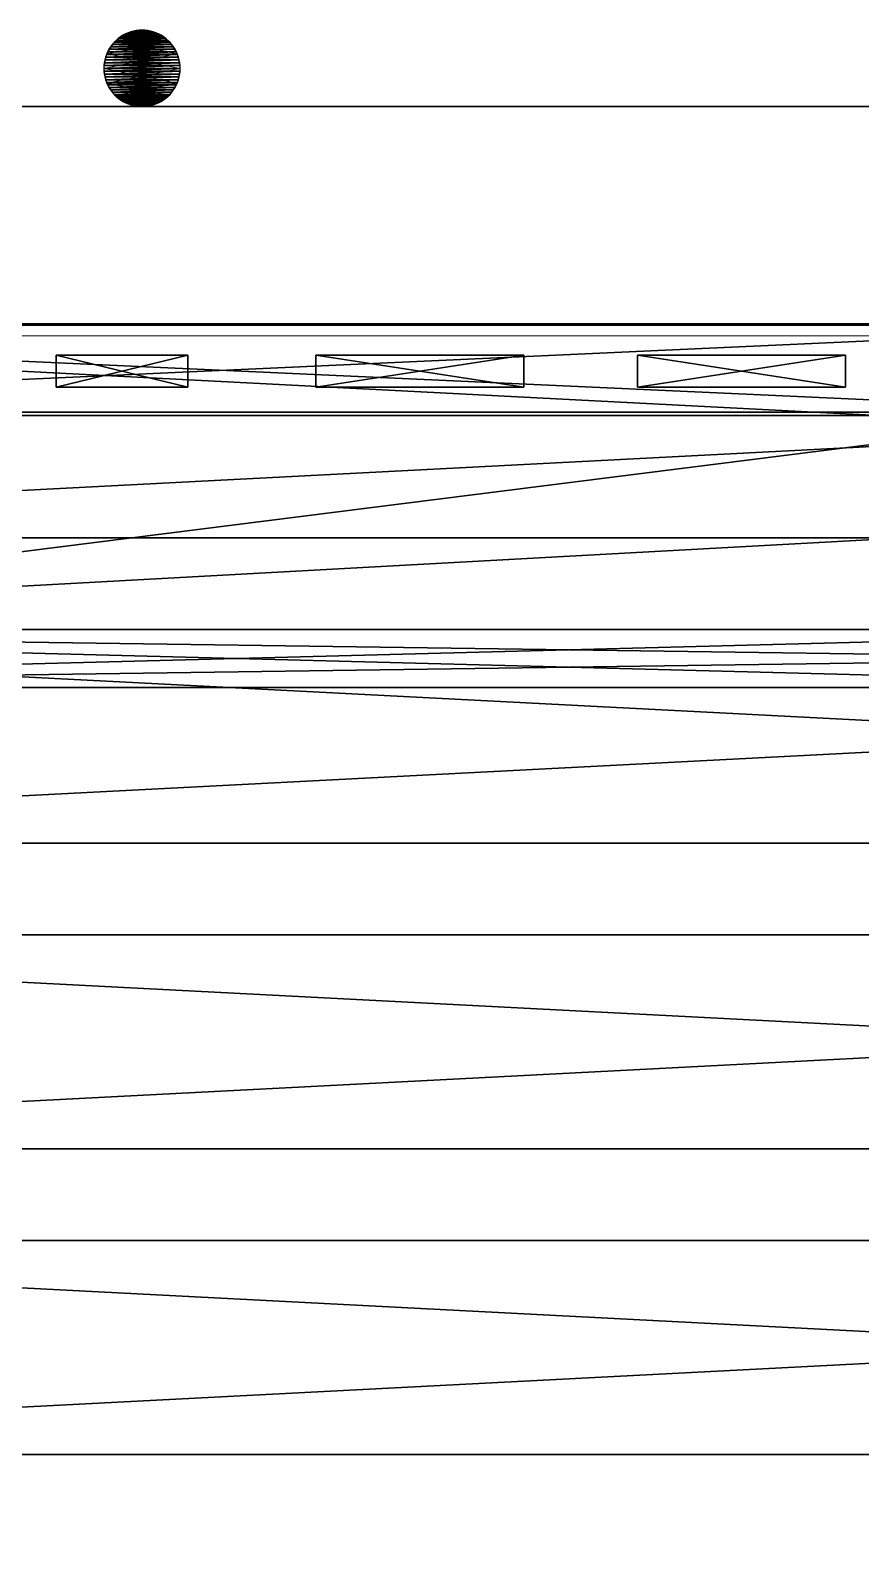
# Model space of a CAD drawing. Header units: centimetres. Extents: x 402 to 3875, y 442 to 2267.
# Drawn here: x 1397 to 1451.3, y 1979.8 to 2078.7 of the extents above; entities that cross this region are included whole.
import ezdxf

# ---------------------------------------------------------------- set-up
doc = ezdxf.new("R2010")
doc.units = ezdxf.units.CM
doc.layers.get('0').update_dxf_attribs({"true_color": 0xff5454})
for name, color, linetype in [('Columns of the Existing Mesh Walls', 250, 'Continuous'), ('Floor Area (Red Dust)', 250, 'Continuous'), ('Ground Wooden Structure Systems', 250, 'Continuous'), ('Plan', 250, 'Continuous'), ('Roof Systems', 250, 'Continuous'), ('Sliding Frames (window like)', 250, 'Continuous')]:
    doc.layers.add(name, color=color, linetype=linetype)
doc.layers.get('0').off()

# ---------------------------------------------------------------- blocks, each defined once
blk = doc.blocks.new('Component_1')
for p, q in [((0, -12), (0, 258.82)), ((0, -12, 2.7), (0, 258.82, 2.7)), ((14, 258.82), (14, -12)), ((14, 258.82, 2.7), (14, -12, 2.7))]:
    blk.add_line(p, q)
mesh = blk.add_polyface()
corners = [(14, 258.82), (0, -12), (0, 258.82), (14, -12)]
mesh.append_faces([[corners[k] for k in face] for face in [(0, 1, 2), (1, 0, 3)]], dxfattribs={"vtx0": -1})
mesh = blk.add_polyface()
corners = [(0, 258.82, 2.7), (0, -12), (0, -12, 2.7), (0, 258.82)]
mesh.append_faces([[corners[k] for k in face] for face in [(0, 1, 2), (1, 0, 3)]], dxfattribs={"vtx0": -1})
at = {"color": 250, "true_color": 0x3a3a3a}
mesh = blk.add_polyface(dxfattribs=at)
corners = [(14, -12, 2.7), (0, 258.82, 2.7), (0, -12, 2.7), (14, 258.82, 2.7)]
mesh.append_faces([[corners[k] for k in face] for face in [(0, 1, 2), (1, 0, 3)]], dxfattribs={"vtx0": -1, "color": 250})
mesh = blk.add_polyface()
corners = [(14, 258.82), (14, -12, 2.7), (14, -12), (14, 258.82, 2.7)]
mesh.append_faces([[corners[k] for k in face] for face in [(0, 1, 2), (1, 0, 3)]], dxfattribs={"vtx0": -1})
blk = doc.blocks.new('Group_16')
blk.add_line((570, 0), (570, 260))
mesh = blk.add_polyface()
corners = [(145.547, 260), (570, 0), (21.199, 0), (570, 260)]
mesh.append_faces([[corners[k] for k in face] for face in [(0, 1, 2), (1, 0, 3)]], dxfattribs={"vtx0": -1})
blk = doc.blocks.new('Group_28')
for p, q in [((0, 0, 3.8), (0, 254.253, 3.8)), ((0, 0), (0, 254.253)), ((14.216, 254.253), (14.216, 0)), ((14.216, 254.253, 3.8), (14.216, 0, 3.8))]:
    blk.add_line(p, q)
mesh = blk.add_polyface()
corners = [(14.216, 0, 3.8), (0, 254.253, 3.8), (0, 0, 3.8), (14.216, 254.253, 3.8)]
mesh.append_faces([[corners[k] for k in face] for face in [(0, 1, 2), (1, 0, 3)]], dxfattribs={"vtx0": -1})
mesh = blk.add_polyface()
corners = [(0, 254.253, 3.8), (0, 0), (0, 0, 3.8), (0, 254.253)]
mesh.append_faces([[corners[k] for k in face] for face in [(0, 1, 2), (1, 0, 3)]], dxfattribs={"vtx0": -1})
mesh = blk.add_polyface()
corners = [(0, 254.253), (14.216, 0), (0, 0), (14.216, 254.253)]
mesh.append_faces([[corners[k] for k in face] for face in [(0, 1, 2), (1, 0, 3)]], dxfattribs={"vtx0": -1})
mesh = blk.add_polyface()
corners = [(14.216, 254.253), (14.216, 0, 3.8), (14.216, 0), (14.216, 254.253, 3.8)]
mesh.append_faces([[corners[k] for k in face] for face in [(0, 1, 2), (1, 0, 3)]], dxfattribs={"vtx0": -1})
blk = doc.blocks.new('Group_17')
for p, q in [((0, -43.57, 3.8), (0, 66.81, 3.8)), ((0, -43.57), (0, 66.81)), ((14.216, 66.81), (14.216, -43.57)), ((14.216, 66.81, 3.8), (14.216, -43.57, 3.8))]:
    blk.add_line(p, q)
mesh = blk.add_polyface()
corners = [(14.216, -43.57, 3.8), (0, 66.81, 3.8), (0, -43.57, 3.8), (14.216, 66.81, 3.8)]
mesh.append_faces([[corners[k] for k in face] for face in [(0, 1, 2), (1, 0, 3)]], dxfattribs={"vtx0": -1})
mesh = blk.add_polyface()
corners = [(0, 66.81, 3.8), (0, -43.57), (0, -43.57, 3.8), (0, 66.81)]
mesh.append_faces([[corners[k] for k in face] for face in [(0, 1, 2), (1, 0, 3)]], dxfattribs={"vtx0": -1})
mesh = blk.add_polyface()
corners = [(0, 66.81), (14.216, -43.57), (0, -43.57), (14.216, 66.81)]
mesh.append_faces([[corners[k] for k in face] for face in [(0, 1, 2), (1, 0, 3)]], dxfattribs={"vtx0": -1})
mesh = blk.add_polyface()
corners = [(14.216, 66.81), (14.216, -43.57, 3.8), (14.216, -43.57), (14.216, 66.81, 3.8)]
mesh.append_faces([[corners[k] for k in face] for face in [(0, 1, 2), (1, 0, 3)]], dxfattribs={"vtx0": -1})
blk = doc.blocks.new('Group_1')
at = {"layer": 'Columns of the Existing Mesh Walls', "lineweight": 20}
for p, q in [((62.41, 1004.81, 190), (61.599, 1004.268, 190)), ((62.41, 1004.81), (61.599, 1004.268)), ((61.599, 1004.268), (62.41, 1004.81, 190)), ((61.958, 1004.566, 190), (61.808, 1004.455, 190)), ((62.117, 1004.665, 190), (61.958, 1004.566, 190)), ((62.282, 1004.752, 190), (62.117, 1004.665, 190)), ((62.453, 1004.827, 190), (62.282, 1004.752, 190)), ((63.367, 1005, 190), (62.41, 1004.81, 190)), ((63.367, 1005), (62.41, 1004.81)), ((62.41, 1004.81), (63.367, 1005, 190)), ((62.41, 1004.81, 190), (62.41, 1004.81)), ((62.63, 1004.889, 190), (62.453, 1004.827, 190)), ((62.81, 1004.938, 190), (62.63, 1004.889, 190)), ((62.994, 1004.972, 190), (62.81, 1004.938, 190)), ((63.18, 1004.993, 190), (62.994, 1004.972, 190)), ((63.367, 1005, 190), (63.18, 1004.993, 190)), ((64.323, 1004.81, 190), (63.367, 1005, 190)), ((63.367, 1005, 190), (63.367, 1005)), ((64.323, 1004.81), (63.367, 1005)), ((63.367, 1005), (64.323, 1004.81, 190)), ((63.553, 1004.993, 190), (63.367, 1005, 190)), ((63.739, 1004.972, 190), (63.553, 1004.993, 190)), ((63.923, 1004.938, 190), (63.739, 1004.972, 190)), ((64.104, 1004.889, 190), (63.923, 1004.938, 190)), ((64.28, 1004.827, 190), (64.104, 1004.889, 190)), ((64.451, 1004.752, 190), (64.28, 1004.827, 190)), ((65.134, 1004.268, 190), (64.323, 1004.81, 190)), ((65.134, 1004.268), (64.323, 1004.81)), ((64.323, 1004.81), (65.134, 1004.268, 190)), ((64.323, 1004.81, 190), (64.323, 1004.81)), ((64.617, 1004.665, 190), (64.451, 1004.752, 190)), ((64.775, 1004.566, 190), (64.617, 1004.665, 190)), ((64.925, 1004.455, 190), (64.775, 1004.566, 190)), ((61.114, 1003.585, 190), (61.039, 1003.413, 190)), ((61.599, 1004.268, 190), (61.057, 1003.457, 190)), ((61.599, 1004.268), (61.057, 1003.457)), ((61.057, 1003.457), (61.599, 1004.268, 190)), ((61.202, 1003.75, 190), (61.114, 1003.585, 190)), ((61.301, 1003.908, 190), (61.202, 1003.75, 190)), ((61.412, 1004.059, 190), (61.301, 1003.908, 190)), ((61.534, 1004.2, 190), (61.412, 1004.059, 190)), ((61.666, 1004.333, 190), (61.534, 1004.2, 190)), ((61.599, 1004.268, 190), (61.599, 1004.268)), ((61.808, 1004.455, 190), (61.666, 1004.333, 190)), ((65.067, 1004.333, 190), (64.925, 1004.455, 190)), ((65.199, 1004.2, 190), (65.067, 1004.333, 190)), ((65.676, 1003.457, 190), (65.134, 1004.268, 190)), ((65.134, 1004.268, 190), (65.134, 1004.268)), ((65.676, 1003.457), (65.134, 1004.268)), ((65.134, 1004.268), (65.676, 1003.457, 190)), ((65.321, 1004.059, 190), (65.199, 1004.2, 190)), ((65.432, 1003.908, 190), (65.321, 1004.059, 190)), ((65.532, 1003.75, 190), (65.432, 1003.908, 190)), ((65.619, 1003.585, 190), (65.532, 1003.75, 190)), ((65.694, 1003.413, 190), (65.619, 1003.585, 190)), ((61.057, 1003.457, 190), (60.867, 1002.5, 190)), ((61.057, 1003.457), (60.867, 1002.5)), ((60.867, 1002.5), (61.057, 1003.457, 190)), ((60.874, 1002.687, 190), (60.867, 1002.5, 190)), ((60.867, 1002.5, 190), (61.057, 1001.543, 190)), ((60.867, 1002.5, 190), (60.867, 1002.5)), ((60.867, 1002.5), (61.057, 1001.543)), ((61.057, 1001.543), (60.867, 1002.5, 190)), ((60.867, 1002.5, 190), (60.874, 1002.313, 190)), ((60.895, 1002.873, 190), (60.874, 1002.687, 190)), ((60.929, 1003.056, 190), (60.895, 1002.873, 190)), ((60.978, 1003.237, 190), (60.929, 1003.056, 190)), ((61.039, 1003.413, 190), (60.978, 1003.237, 190)), ((61.057, 1003.457, 190), (61.057, 1003.457)), ((65.867, 1002.5, 190), (65.676, 1003.457, 190)), ((65.867, 1002.5), (65.676, 1003.457)), ((65.676, 1003.457), (65.867, 1002.5, 190)), ((65.676, 1003.457, 190), (65.676, 1003.457)), ((65.676, 1001.543, 190), (65.867, 1002.5, 190)), ((65.676, 1001.543), (65.867, 1002.5)), ((65.867, 1002.5), (65.676, 1001.543, 190)), ((65.755, 1003.237, 190), (65.694, 1003.413, 190)), ((65.804, 1003.056, 190), (65.755, 1003.237, 190)), ((65.839, 1002.873, 190), (65.804, 1003.056, 190)), ((65.86, 1002.687, 190), (65.839, 1002.873, 190)), ((65.867, 1002.5, 190), (65.86, 1002.687, 190)), ((65.86, 1002.313, 190), (65.867, 1002.5, 190)), ((65.867, 1002.5, 190), (65.867, 1002.5)), ((60.874, 1002.313, 190), (60.895, 1002.127, 190)), ((60.895, 1002.127, 190), (60.929, 1001.944, 190)), ((60.929, 1001.944, 190), (60.978, 1001.763, 190)), ((60.978, 1001.763, 190), (61.039, 1001.587, 190)), ((61.039, 1001.587, 190), (61.114, 1001.415, 190)), ((61.057, 1001.543, 190), (61.599, 1000.732, 190)), ((61.057, 1001.543, 190), (61.057, 1001.543)), ((61.057, 1001.543), (61.599, 1000.732)), ((61.599, 1000.732), (61.057, 1001.543, 190)), ((65.134, 1000.732, 190), (65.676, 1001.543, 190)), ((65.134, 1000.732), (65.676, 1001.543)), ((65.676, 1001.543), (65.134, 1000.732, 190)), ((65.619, 1001.415, 190), (65.694, 1001.587, 190)), ((65.676, 1001.543, 190), (65.676, 1001.543)), ((65.694, 1001.587, 190), (65.755, 1001.763, 190)), ((65.755, 1001.763, 190), (65.804, 1001.944, 190)), ((65.804, 1001.944, 190), (65.839, 1002.127, 190)), ((65.839, 1002.127, 190), (65.86, 1002.313, 190)), ((61.114, 1001.415, 190), (61.202, 1001.25, 190)), ((61.202, 1001.25, 190), (61.301, 1001.092, 190)), ((61.301, 1001.092, 190), (61.412, 1000.941, 190)), ((61.412, 1000.941, 190), (61.534, 1000.8, 190)), ((61.534, 1000.8, 190), (61.666, 1000.667, 190)), ((61.599, 1000.732, 190), (62.41, 1000.19, 190)), ((61.599, 1000.732, 190), (61.599, 1000.732)), ((61.599, 1000.732), (62.41, 1000.19)), ((62.41, 1000.19), (61.599, 1000.732, 190)), ((61.666, 1000.667, 190), (61.808, 1000.545, 190)), ((61.808, 1000.545, 190), (61.958, 1000.435, 190)), ((64.323, 1000.19, 190), (65.134, 1000.732, 190)), ((64.323, 1000.19), (65.134, 1000.732)), ((65.134, 1000.732), (64.323, 1000.19, 190)), ((64.775, 1000.435, 190), (64.925, 1000.545, 190)), ((64.925, 1000.545, 190), (65.067, 1000.667, 190)), ((65.067, 1000.667, 190), (65.199, 1000.8, 190)), ((65.134, 1000.732, 190), (65.134, 1000.732)), ((65.199, 1000.8, 190), (65.321, 1000.941, 190)), ((65.321, 1000.941, 190), (65.432, 1001.092, 190)), ((65.432, 1001.092, 190), (65.532, 1001.25, 190)), ((65.532, 1001.25, 190), (65.619, 1001.415, 190)), ((61.958, 1000.435, 190), (62.117, 1000.335, 190)), ((62.117, 1000.335, 190), (62.282, 1000.248, 190)), ((62.282, 1000.248, 190), (62.453, 1000.173, 190)), ((62.41, 1000.19, 190), (63.367, 1000, 190)), ((62.41, 1000.19, 190), (62.41, 1000.19)), ((62.41, 1000.19), (63.367, 1000)), ((63.367, 1000), (62.41, 1000.19, 190)), ((62.453, 1000.173, 190), (62.63, 1000.111, 190)), ((62.63, 1000.111, 190), (62.81, 1000.063, 190)), ((62.81, 1000.063, 190), (62.994, 1000.028, 190)), ((62.994, 1000.028, 190), (63.18, 1000.007, 190)), ((63.18, 1000.007, 190), (63.367, 1000, 190)), ((63.367, 1000, 190), (64.323, 1000.19, 190)), ((63.367, 1000), (64.323, 1000.19)), ((64.323, 1000.19), (63.367, 1000, 190)), ((63.367, 1000, 190), (63.553, 1000.007, 190)), ((63.367, 1000, 190), (63.367, 1000)), ((63.553, 1000.007, 190), (63.739, 1000.028, 190)), ((63.739, 1000.028, 190), (63.923, 1000.063, 190)), ((63.923, 1000.063, 190), (64.104, 1000.111, 190)), ((64.104, 1000.111, 190), (64.28, 1000.173, 190)), ((64.28, 1000.173, 190), (64.451, 1000.248, 190)), ((64.323, 1000.19, 190), (64.323, 1000.19)), ((64.451, 1000.248, 190), (64.617, 1000.335, 190)), ((64.617, 1000.335, 190), (64.775, 1000.435, 190))]:
    blk.add_line(p, q, dxfattribs=at)
at = {"layer": 'Columns of the Existing Mesh Walls', "color": 250, "lineweight": 20}
for points in [[(65.867, 2742.5, 0), (65.867, 2.5, 0)], [(80.867, 2742.5, 0), (80.867, 2.5, 0)]]:
    blk.add_polyline3d(points, dxfattribs=at)
at = {"layer": 'Columns of the Existing Mesh Walls', "lineweight": 20}
blk.add_polyline3d([(65.867, 1002.5, 190), (65.825, 1002.955, 190), (65.691, 1003.42, 190), (65.459, 1003.868, 190), (65.134, 1004.268, 190), (64.735, 1004.593, 190), (64.287, 1004.825, 190), (63.821, 1004.958, 190), (63.367, 1005, 190), (62.912, 1004.958, 190), (62.446, 1004.825, 190), (61.999, 1004.593, 190), (61.599, 1004.268, 190), (61.274, 1003.868, 190), (61.042, 1003.42, 190), (60.908, 1002.955, 190), (60.867, 1002.5, 190), (60.908, 1002.045, 190), (61.042, 1001.58, 190), (61.274, 1001.132, 190), (61.599, 1000.732, 190), (61.999, 1000.408, 190), (62.446, 1000.176, 190), (62.912, 1000.042, 190), (63.367, 1000, 190), (63.821, 1000.042, 190), (64.287, 1000.176, 190), (64.735, 1000.408, 190), (65.134, 1000.732, 190), (65.459, 1001.132, 190), (65.691, 1001.58, 190), (65.825, 1002.045, 190), (65.867, 1002.5, 190)], close=True, dxfattribs=at)
at = {"layer": 'Floor Area (Red Dust)', "lineweight": 5}
for points in [[(614.668, 1202.5, 0), (65.867, 1202.5, 0), (65.867, 942.5, 0), (490.32, 942.5, 0), (614.668, 1202.5, 0)], [(590.867, 1187.5, 0), (80.867, 1187.5, 0), (80.867, 957.5, 0), (480.867, 957.5, 0), (590.867, 1187.5, 0)]]:
    blk.add_polyline3d(points, close=True, dxfattribs=at)
at = {"layer": 'Columns of the Existing Mesh Walls', "lineweight": 20}
mesh = blk.add_polyface(dxfattribs=at)
corners = [(61.057, 1001.543, 190), (61.057, 1003.457, 190), (60.867, 1002.5, 190), (61.599, 1000.732, 190), (61.599, 1004.268, 190), (62.41, 1000.19, 190), (62.41, 1004.81, 190), (63.367, 1000, 190), (63.367, 1005, 190), (64.323, 1000.19, 190), (64.323, 1004.81, 190), (65.134, 1000.732, 190), (65.134, 1004.268, 190), (65.676, 1001.543, 190), (65.676, 1003.457, 190), (65.867, 1002.5, 190)]
mesh.append_faces([[corners[k] for k in face] for face in [(0, 1, 2), (14, 13, 15)]], dxfattribs={"vtx0": -1})
mesh.append_faces([[corners[k] for k in face] for face in [(1, 3, 4), (4, 5, 6), (6, 7, 8), (8, 9, 10), (10, 11, 12), (12, 13, 14)]], dxfattribs={"vtx0": -1, "vtx1": -1})
mesh.append_faces([[corners[k] for k in face] for face in [(1, 0, 3), (4, 3, 5), (6, 5, 7), (8, 7, 9), (10, 9, 11), (12, 11, 13)]], dxfattribs={"vtx0": -1, "vtx2": -1})
mesh = blk.add_polyface(dxfattribs=at)
corners = [(61.057, 1003.457), (61.057, 1001.543), (60.867, 1002.5), (61.599, 1004.268), (61.599, 1000.732), (62.41, 1004.81), (62.41, 1000.19), (63.367, 1005), (63.367, 1000), (64.323, 1004.81), (64.323, 1000.19), (65.134, 1004.268), (65.134, 1000.732), (65.676, 1003.457), (65.676, 1001.543), (65.867, 1002.5)]
mesh.append_faces([[corners[k] for k in face] for face in [(0, 1, 2), (14, 13, 15)]], dxfattribs={"vtx0": -1})
mesh.append_faces([[corners[k] for k in face] for face in [(1, 3, 4), (4, 5, 6), (6, 7, 8), (8, 9, 10), (10, 11, 12), (12, 13, 14)]], dxfattribs={"vtx0": -1, "vtx1": -1})
mesh.append_faces([[corners[k] for k in face] for face in [(1, 0, 3), (4, 3, 5), (6, 5, 7), (8, 7, 9), (10, 9, 11), (12, 11, 13)]], dxfattribs={"vtx0": -1, "vtx2": -1})
at = {"layer": 'Columns of the Existing Mesh Walls', "lineweight": 25}
mesh = blk.add_polyface(dxfattribs=at)
corners = [(60.874, 1002.313, 190), (60.874, 1002.687, 190), (60.867, 1002.5, 190), (60.895, 1002.127, 190), (60.895, 1002.873, 190), (60.929, 1001.944, 190), (60.929, 1003.056, 190), (60.978, 1001.763, 190), (60.978, 1003.237, 190), (61.039, 1001.587, 190), (61.039, 1003.413, 190), (61.114, 1001.415, 190), (61.114, 1003.585, 190), (61.202, 1001.25, 190), (61.202, 1003.75, 190), (61.301, 1001.092, 190), (61.301, 1003.908, 190), (61.412, 1000.941, 190), (61.412, 1004.059, 190), (61.534, 1000.8, 190), (61.534, 1004.2, 190), (61.666, 1000.667, 190), (61.666, 1004.333, 190), (61.808, 1000.545, 190), (61.808, 1004.455, 190), (61.958, 1000.435, 190), (61.958, 1004.566, 190), (62.117, 1000.335, 190), (62.117, 1004.665, 190), (62.282, 1000.248, 190), (62.282, 1004.752, 190), (62.453, 1000.173, 190), (62.453, 1004.827, 190), (62.63, 1000.111, 190), (62.63, 1004.889, 190), (62.81, 1000.063, 190), (62.81, 1004.938, 190), (62.994, 1000.028, 190), (62.994, 1004.972, 190), (63.18, 1000.007, 190), (63.18, 1004.993, 190), (63.367, 1000, 190), (63.367, 1005, 190), (63.553, 1000.007, 190), (63.553, 1004.993, 190), (63.739, 1000.028, 190), (63.739, 1004.972, 190), (63.923, 1000.063, 190), (63.923, 1004.938, 190), (64.104, 1000.111, 190), (64.104, 1004.889, 190), (64.28, 1000.173, 190), (64.28, 1004.827, 190), (64.451, 1000.248, 190), (64.451, 1004.752, 190), (64.617, 1000.335, 190), (64.617, 1004.665, 190), (64.775, 1000.435, 190), (64.775, 1004.566, 190), (64.925, 1000.545, 190), (64.925, 1004.455, 190), (65.067, 1000.667, 190), (65.067, 1004.333, 190), (65.199, 1000.8, 190), (65.199, 1004.2, 190), (65.321, 1000.941, 190), (65.321, 1004.059, 190), (65.432, 1001.092, 190), (65.432, 1003.908, 190), (65.532, 1001.25, 190), (65.532, 1003.75, 190), (65.619, 1001.415, 190), (65.619, 1003.585, 190), (65.694, 1001.587, 190), (65.694, 1003.413, 190), (65.755, 1001.763, 190), (65.755, 1003.237, 190), (65.804, 1001.944, 190), (65.804, 1003.056, 190), (65.839, 1002.127, 190), (65.839, 1002.873, 190), (65.86, 1002.313, 190), (65.86, 1002.687, 190), (65.867, 1002.5, 190)]
mesh.append_faces([[corners[k] for k in face] for face in [(0, 1, 2), (82, 81, 83)]], dxfattribs={"vtx0": -1})
mesh.append_faces([[corners[k] for k in face] for face in [(1, 3, 4), (4, 5, 6), (6, 7, 8), (8, 9, 10), (10, 11, 12), (12, 13, 14), (14, 15, 16), (16, 17, 18), (18, 19, 20), (20, 21, 22), (22, 23, 24), (24, 25, 26), (26, 27, 28), (28, 29, 30), (30, 31, 32), (32, 33, 34), (34, 35, 36), (36, 37, 38), (38, 39, 40), (40, 41, 42), (42, 43, 44), (44, 45, 46), (46, 47, 48), (48, 49, 50), (50, 51, 52), (52, 53, 54), (54, 55, 56), (56, 57, 58), (58, 59, 60), (60, 61, 62), (62, 63, 64), (64, 65, 66), (66, 67, 68), (68, 69, 70), (70, 71, 72), (72, 73, 74), (74, 75, 76), (76, 77, 78), (78, 79, 80), (80, 81, 82)]], dxfattribs={"vtx0": -1, "vtx1": -1})
mesh.append_faces([[corners[k] for k in face] for face in [(1, 0, 3), (4, 3, 5), (6, 5, 7), (8, 7, 9), (10, 9, 11), (12, 11, 13), (14, 13, 15), (16, 15, 17), (18, 17, 19), (20, 19, 21), (22, 21, 23), (24, 23, 25), (26, 25, 27), (28, 27, 29), (30, 29, 31), (32, 31, 33), (34, 33, 35), (36, 35, 37), (38, 37, 39), (40, 39, 41), (42, 41, 43), (44, 43, 45), (46, 45, 47), (48, 47, 49), (50, 49, 51), (52, 51, 53), (54, 53, 55), (56, 55, 57), (58, 57, 59), (60, 59, 61), (62, 61, 63), (64, 63, 65), (66, 65, 67), (68, 67, 69), (70, 69, 71), (72, 71, 73), (74, 73, 75), (76, 75, 77), (78, 77, 79), (80, 79, 81)]], dxfattribs={"vtx0": -1, "vtx2": -1})
at = {"layer": 'Columns of the Existing Mesh Walls', "lineweight": 20}
mesh = blk.add_polyface(dxfattribs=at)
corners = [(62.41, 1004.81, 190), (62.41, 1004.81), (61.599, 1004.268)]
mesh.append_faces([[corners[k] for k in face] for face in [(0, 1, 2)]])
mesh = blk.add_polyface(dxfattribs=at)
corners = [(62.41, 1004.81, 190), (61.599, 1004.268), (61.599, 1004.268, 190)]
mesh.append_faces([[corners[k] for k in face] for face in [(0, 1, 2)]])
mesh = blk.add_polyface(dxfattribs=at)
corners = [(63.367, 1005, 190), (63.367, 1005), (62.41, 1004.81)]
mesh.append_faces([[corners[k] for k in face] for face in [(0, 1, 2)]])
mesh = blk.add_polyface(dxfattribs=at)
corners = [(63.367, 1005, 190), (62.41, 1004.81), (62.41, 1004.81, 190)]
mesh.append_faces([[corners[k] for k in face] for face in [(0, 1, 2)]])
mesh = blk.add_polyface(dxfattribs=at)
corners = [(64.323, 1004.81, 190), (64.323, 1004.81), (63.367, 1005)]
mesh.append_faces([[corners[k] for k in face] for face in [(0, 1, 2)]])
mesh = blk.add_polyface(dxfattribs=at)
corners = [(64.323, 1004.81, 190), (63.367, 1005), (63.367, 1005, 190)]
mesh.append_faces([[corners[k] for k in face] for face in [(0, 1, 2)]])
mesh = blk.add_polyface(dxfattribs=at)
corners = [(65.134, 1004.268, 190), (65.134, 1004.268), (64.323, 1004.81)]
mesh.append_faces([[corners[k] for k in face] for face in [(0, 1, 2)]])
mesh = blk.add_polyface(dxfattribs=at)
corners = [(65.134, 1004.268, 190), (64.323, 1004.81), (64.323, 1004.81, 190)]
mesh.append_faces([[corners[k] for k in face] for face in [(0, 1, 2)]])
mesh = blk.add_polyface(dxfattribs=at)
corners = [(61.599, 1004.268), (61.057, 1003.457), (61.599, 1004.268, 190)]
mesh.append_faces([[corners[k] for k in face] for face in [(0, 1, 2)]])
mesh = blk.add_polyface(dxfattribs=at)
corners = [(61.599, 1004.268, 190), (61.057, 1003.457), (61.057, 1003.457, 190)]
mesh.append_faces([[corners[k] for k in face] for face in [(0, 1, 2)]])
mesh = blk.add_polyface(dxfattribs=at)
corners = [(65.134, 1004.268), (65.676, 1003.457, 190), (65.676, 1003.457)]
mesh.append_faces([[corners[k] for k in face] for face in [(0, 1, 2)]])
mesh = blk.add_polyface(dxfattribs=at)
corners = [(65.134, 1004.268, 190), (65.676, 1003.457, 190), (65.134, 1004.268)]
mesh.append_faces([[corners[k] for k in face] for face in [(0, 1, 2)]])
mesh = blk.add_polyface(dxfattribs=at)
corners = [(61.057, 1003.457), (60.867, 1002.5), (61.057, 1003.457, 190)]
mesh.append_faces([[corners[k] for k in face] for face in [(0, 1, 2)]])
mesh = blk.add_polyface(dxfattribs=at)
corners = [(61.057, 1003.457, 190), (60.867, 1002.5), (60.867, 1002.5, 190)]
mesh.append_faces([[corners[k] for k in face] for face in [(0, 1, 2)]])
mesh = blk.add_polyface(dxfattribs=at)
corners = [(60.867, 1002.5), (61.057, 1001.543), (60.867, 1002.5, 190)]
mesh.append_faces([[corners[k] for k in face] for face in [(0, 1, 2)]])
mesh = blk.add_polyface(dxfattribs=at)
corners = [(60.867, 1002.5, 190), (61.057, 1001.543), (61.057, 1001.543, 190)]
mesh.append_faces([[corners[k] for k in face] for face in [(0, 1, 2)]])
mesh = blk.add_polyface(dxfattribs=at)
corners = [(65.676, 1003.457), (65.867, 1002.5, 190), (65.867, 1002.5)]
mesh.append_faces([[corners[k] for k in face] for face in [(0, 1, 2)]])
mesh = blk.add_polyface(dxfattribs=at)
corners = [(65.676, 1003.457, 190), (65.867, 1002.5, 190), (65.676, 1003.457)]
mesh.append_faces([[corners[k] for k in face] for face in [(0, 1, 2)]])
mesh = blk.add_polyface(dxfattribs=at)
corners = [(65.867, 1002.5), (65.676, 1001.543, 190), (65.676, 1001.543)]
mesh.append_faces([[corners[k] for k in face] for face in [(0, 1, 2)]])
mesh = blk.add_polyface(dxfattribs=at)
corners = [(65.867, 1002.5, 190), (65.676, 1001.543, 190), (65.867, 1002.5)]
mesh.append_faces([[corners[k] for k in face] for face in [(0, 1, 2)]])
mesh = blk.add_polyface(dxfattribs=at)
corners = [(61.057, 1001.543), (61.599, 1000.732), (61.057, 1001.543, 190)]
mesh.append_faces([[corners[k] for k in face] for face in [(0, 1, 2)]])
mesh = blk.add_polyface(dxfattribs=at)
corners = [(61.057, 1001.543, 190), (61.599, 1000.732), (61.599, 1000.732, 190)]
mesh.append_faces([[corners[k] for k in face] for face in [(0, 1, 2)]])
mesh = blk.add_polyface(dxfattribs=at)
corners = [(65.676, 1001.543), (65.134, 1000.732, 190), (65.134, 1000.732)]
mesh.append_faces([[corners[k] for k in face] for face in [(0, 1, 2)]])
mesh = blk.add_polyface(dxfattribs=at)
corners = [(65.676, 1001.543, 190), (65.134, 1000.732, 190), (65.676, 1001.543)]
mesh.append_faces([[corners[k] for k in face] for face in [(0, 1, 2)]])
mesh = blk.add_polyface(dxfattribs=at)
corners = [(61.599, 1000.732, 190), (61.599, 1000.732), (62.41, 1000.19)]
mesh.append_faces([[corners[k] for k in face] for face in [(0, 1, 2)]])
mesh = blk.add_polyface(dxfattribs=at)
corners = [(61.599, 1000.732, 190), (62.41, 1000.19), (62.41, 1000.19, 190)]
mesh.append_faces([[corners[k] for k in face] for face in [(0, 1, 2)]])
mesh = blk.add_polyface(dxfattribs=at)
corners = [(64.323, 1000.19, 190), (64.323, 1000.19), (65.134, 1000.732)]
mesh.append_faces([[corners[k] for k in face] for face in [(0, 1, 2)]])
mesh = blk.add_polyface(dxfattribs=at)
corners = [(64.323, 1000.19, 190), (65.134, 1000.732), (65.134, 1000.732, 190)]
mesh.append_faces([[corners[k] for k in face] for face in [(0, 1, 2)]])
mesh = blk.add_polyface(dxfattribs=at)
corners = [(62.41, 1000.19, 190), (62.41, 1000.19), (63.367, 1000)]
mesh.append_faces([[corners[k] for k in face] for face in [(0, 1, 2)]])
mesh = blk.add_polyface(dxfattribs=at)
corners = [(62.41, 1000.19, 190), (63.367, 1000), (63.367, 1000, 190)]
mesh.append_faces([[corners[k] for k in face] for face in [(0, 1, 2)]])
mesh = blk.add_polyface(dxfattribs=at)
corners = [(63.367, 1000, 190), (63.367, 1000), (64.323, 1000.19)]
mesh.append_faces([[corners[k] for k in face] for face in [(0, 1, 2)]])
mesh = blk.add_polyface(dxfattribs=at)
corners = [(63.367, 1000, 190), (64.323, 1000.19), (64.323, 1000.19, 190)]
mesh.append_faces([[corners[k] for k in face] for face in [(0, 1, 2)]])
blk = doc.blocks.new('Group_6')
for p, q in [((21.476, 3.8, -3.5), (288.742, 3.8, -3.5)), ((288.742, 3.8, 10.55), (21.476, 3.8, 10.55)), ((21.476, 0, -3.5), (288.742, 0, -3.5)), ((288.742, 0, 10.55), (21.476, 0, 10.55))]:
    blk.add_line(p, q)
mesh = blk.add_polyface()
corners = [(288.742, 3.8, -3.5), (21.476, 0, -3.5), (21.476, 3.8, -3.5), (288.742, 0, -3.5)]
mesh.append_faces([[corners[k] for k in face] for face in [(0, 1, 2), (1, 0, 3)]], dxfattribs={"vtx0": -1})
mesh = blk.add_polyface()
corners = [(21.476, 3.8, 10.55), (288.742, 3.8, -3.5), (21.476, 3.8, -3.5), (288.742, 3.8, 10.55)]
mesh.append_faces([[corners[k] for k in face] for face in [(0, 1, 2), (1, 0, 3)]], dxfattribs={"vtx0": -1})
mesh = blk.add_polyface()
corners = [(288.742, 0, 10.55), (21.476, 3.8, 10.55), (21.476, 0, 10.55), (288.742, 3.8, 10.55)]
mesh.append_faces([[corners[k] for k in face] for face in [(0, 1, 2), (1, 0, 3)]], dxfattribs={"vtx0": -1})
mesh = blk.add_polyface()
corners = [(288.742, 0, 10.55), (21.476, 0, -3.5), (288.742, 0, -3.5), (21.476, 0, 10.55)]
mesh.append_faces([[corners[k] for k in face] for face in [(0, 1, 2), (1, 0, 3)]], dxfattribs={"vtx0": -1})
blk = doc.blocks.new('Group_7')
for p, q in [((21.476, 3.8, -3.5), (288.742, 3.8, -3.5)), ((288.742, 3.8, 10.55), (21.476, 3.8, 10.55)), ((21.476, 0, -3.5), (288.742, 0, -3.5)), ((288.742, 0, 10.55), (21.476, 0, 10.55))]:
    blk.add_line(p, q)
mesh = blk.add_polyface()
corners = [(288.742, 3.8, -3.5), (21.476, 0, -3.5), (21.476, 3.8, -3.5), (288.742, 0, -3.5)]
mesh.append_faces([[corners[k] for k in face] for face in [(0, 1, 2), (1, 0, 3)]], dxfattribs={"vtx0": -1})
mesh = blk.add_polyface()
corners = [(21.476, 3.8, 10.55), (288.742, 3.8, -3.5), (21.476, 3.8, -3.5), (288.742, 3.8, 10.55)]
mesh.append_faces([[corners[k] for k in face] for face in [(0, 1, 2), (1, 0, 3)]], dxfattribs={"vtx0": -1})
mesh = blk.add_polyface()
corners = [(288.742, 0, 10.55), (21.476, 3.8, 10.55), (21.476, 0, 10.55), (288.742, 3.8, 10.55)]
mesh.append_faces([[corners[k] for k in face] for face in [(0, 1, 2), (1, 0, 3)]], dxfattribs={"vtx0": -1})
mesh = blk.add_polyface()
corners = [(288.742, 0, 10.55), (21.476, 0, -3.5), (288.742, 0, -3.5), (21.476, 0, 10.55)]
mesh.append_faces([[corners[k] for k in face] for face in [(0, 1, 2), (1, 0, 3)]], dxfattribs={"vtx0": -1})
blk = doc.blocks.new('Group_3')
for p, q in [((144.552, 3.8, -3.5), (288.742, 3.8, -3.5)), ((288.742, 3.8, 10.55), (144.552, 3.8, 10.55)), ((144.552, 0, -3.5), (288.742, 0, -3.5)), ((288.742, 0, 10.55), (144.552, 0, 10.55))]:
    blk.add_line(p, q)
mesh = blk.add_polyface()
corners = [(288.742, 3.8, -3.5), (144.552, 0, -3.5), (144.552, 3.8, -3.5), (288.742, 0, -3.5)]
mesh.append_faces([[corners[k] for k in face] for face in [(0, 1, 2), (1, 0, 3)]], dxfattribs={"vtx0": -1})
mesh = blk.add_polyface()
corners = [(144.552, 3.8, 10.55), (288.742, 3.8, -3.5), (144.552, 3.8, -3.5), (288.742, 3.8, 10.55)]
mesh.append_faces([[corners[k] for k in face] for face in [(0, 1, 2), (1, 0, 3)]], dxfattribs={"vtx0": -1})
mesh = blk.add_polyface()
corners = [(288.742, 0, 10.55), (144.552, 3.8, 10.55), (144.552, 0, 10.55), (288.742, 3.8, 10.55)]
mesh.append_faces([[corners[k] for k in face] for face in [(0, 1, 2), (1, 0, 3)]], dxfattribs={"vtx0": -1})
mesh = blk.add_polyface()
corners = [(288.742, 0, 10.55), (144.552, 0, -3.5), (288.742, 0, -3.5), (144.552, 0, 10.55)]
mesh.append_faces([[corners[k] for k in face] for face in [(0, 1, 2), (1, 0, 3)]], dxfattribs={"vtx0": -1})
blk = doc.blocks.new('Group_10')
for p, q in [((0, 0, 3.8), (0, 225.93, 3.8)), ((0, 0), (0, 225.93)), ((9.43, 225.93), (9.43, 0)), ((9.43, 225.93, 3.8), (9.43, 0, 3.8))]:
    blk.add_line(p, q)
mesh = blk.add_polyface()
corners = [(9.43, 0, 3.8), (0, 225.93, 3.8), (0, 0, 3.8), (9.43, 225.93, 3.8)]
mesh.append_faces([[corners[k] for k in face] for face in [(0, 1, 2), (1, 0, 3)]], dxfattribs={"vtx0": -1})
mesh = blk.add_polyface()
corners = [(0, 225.93, 3.8), (0, 0), (0, 0, 3.8), (0, 225.93)]
mesh.append_faces([[corners[k] for k in face] for face in [(0, 1, 2), (1, 0, 3)]], dxfattribs={"vtx0": -1})
mesh = blk.add_polyface()
corners = [(9.43, 225.93), (0, 0), (0, 225.93), (9.43, 0)]
mesh.append_faces([[corners[k] for k in face] for face in [(0, 1, 2), (1, 0, 3)]], dxfattribs={"vtx0": -1})
mesh = blk.add_polyface()
corners = [(9.43, 225.93), (9.43, 0, 3.8), (9.43, 0), (9.43, 225.93, 3.8)]
mesh.append_faces([[corners[k] for k in face] for face in [(0, 1, 2), (1, 0, 3)]], dxfattribs={"vtx0": -1})
blk = doc.blocks.new('Group_56')
for p, q in [((0, 13.61, 114.435), (0, 0, 114.435)), ((20.178, 13.61), (0, 13.61, 114.435)), ((2.068, 13.61, 114.799), (0, 13.61, 114.435)), ((2.068, 13.61, 114.799), (2.068, 0, 114.799)), ((22.246, 13.61, 0.365), (2.068, 13.61, 114.799)), ((20.178, 0), (20.178, 13.61)), ((22.246, 13.61, 0.365), (20.178, 13.61)), ((22.246, 0, 0.365), (22.246, 13.61, 0.365)), ((0, 0, 114.435), (20.178, 0)), ((2.068, 0, 114.799), (0, 0, 114.435)), ((2.068, 0, 114.799), (22.246, 0, 0.365)), ((22.246, 0, 0.365), (20.178, 0))]:
    blk.add_line(p, q)
mesh = blk.add_polyface()
corners = [(0, 0, 114.435), (20.178, 13.61), (20.178, 0), (0, 13.61, 114.435)]
mesh.append_faces([[corners[k] for k in face] for face in [(0, 1, 2), (1, 0, 3)]], dxfattribs={"vtx0": -1})
mesh = blk.add_polyface()
corners = [(2.068, 0, 114.799), (0, 13.61, 114.435), (0, 0, 114.435), (2.068, 13.61, 114.799)]
mesh.append_faces([[corners[k] for k in face] for face in [(0, 1, 2), (1, 0, 3)]], dxfattribs={"vtx0": -1})
mesh = blk.add_polyface()
corners = [(0, 13.61, 114.435), (22.246, 13.61, 0.365), (20.178, 13.61), (2.068, 13.61, 114.799)]
mesh.append_faces([[corners[k] for k in face] for face in [(0, 1, 2), (1, 0, 3)]], dxfattribs={"vtx0": -1})
mesh = blk.add_polyface()
corners = [(22.246, 13.61, 0.365), (2.068, 0, 114.799), (22.246, 0, 0.365), (2.068, 13.61, 114.799)]
mesh.append_faces([[corners[k] for k in face] for face in [(0, 1, 2), (1, 0, 3)]], dxfattribs={"vtx0": -1})
mesh = blk.add_polyface()
corners = [(22.246, 13.61, 0.365), (20.178, 0), (20.178, 13.61), (22.246, 0, 0.365)]
mesh.append_faces([[corners[k] for k in face] for face in [(0, 1, 2), (1, 0, 3)]], dxfattribs={"vtx0": -1})
mesh = blk.add_polyface()
corners = [(22.246, 0, 0.365), (0, 0, 114.435), (20.178, 0), (2.068, 0, 114.799)]
mesh.append_faces([[corners[k] for k in face] for face in [(0, 1, 2), (1, 0, 3)]], dxfattribs={"vtx0": -1})
blk = doc.blocks.new('Group_35')
for p, q in [((0, 13.61, 114.435), (0, 5, 114.435)), ((20.178, 13.61), (0, 13.61, 114.435)), ((2.068, 13.61, 114.799), (0, 13.61, 114.435)), ((2.068, 13.61, 114.799), (2.068, 5, 114.799)), ((22.246, 13.61, 0.365), (2.068, 13.61, 114.799)), ((20.178, 5), (20.178, 13.61)), ((22.246, 13.61, 0.365), (20.178, 13.61)), ((22.246, 5, 0.365), (22.246, 13.61, 0.365)), ((0, 5, 114.435), (20.178, 5)), ((2.068, 5, 114.799), (0, 5, 114.435)), ((2.068, 5, 114.799), (22.246, 5, 0.365)), ((22.246, 5, 0.365), (20.178, 5))]:
    blk.add_line(p, q)
mesh = blk.add_polyface()
corners = [(0, 5, 114.435), (20.178, 13.61), (20.178, 5), (0, 13.61, 114.435)]
mesh.append_faces([[corners[k] for k in face] for face in [(0, 1, 2), (1, 0, 3)]], dxfattribs={"vtx0": -1})
mesh = blk.add_polyface()
corners = [(2.068, 5, 114.799), (0, 13.61, 114.435), (0, 5, 114.435), (2.068, 13.61, 114.799)]
mesh.append_faces([[corners[k] for k in face] for face in [(0, 1, 2), (1, 0, 3)]], dxfattribs={"vtx0": -1})
mesh = blk.add_polyface()
corners = [(0, 13.61, 114.435), (22.246, 13.61, 0.365), (20.178, 13.61), (2.068, 13.61, 114.799)]
mesh.append_faces([[corners[k] for k in face] for face in [(0, 1, 2), (1, 0, 3)]], dxfattribs={"vtx0": -1})
mesh = blk.add_polyface()
corners = [(22.246, 13.61, 0.365), (2.068, 5, 114.799), (22.246, 5, 0.365), (2.068, 13.61, 114.799)]
mesh.append_faces([[corners[k] for k in face] for face in [(0, 1, 2), (1, 0, 3)]], dxfattribs={"vtx0": -1})
mesh = blk.add_polyface()
corners = [(22.246, 13.61, 0.365), (20.178, 5), (20.178, 13.61), (22.246, 5, 0.365)]
mesh.append_faces([[corners[k] for k in face] for face in [(0, 1, 2), (1, 0, 3)]], dxfattribs={"vtx0": -1})
mesh = blk.add_polyface()
corners = [(22.246, 5, 0.365), (0, 5, 114.435), (20.178, 5), (2.068, 5, 114.799)]
mesh.append_faces([[corners[k] for k in face] for face in [(0, 1, 2), (1, 0, 3)]], dxfattribs={"vtx0": -1})
blk = doc.blocks.new('Group_15')
at = {"color": 31, "true_color": 0xffcc99, "xscale": 0.6271799220737199, "yscale": 0.5745582248511836}
for p in [(0, 0, 120), (0, 0)]:
    blk.add_blockref('Group_10', p, dxfattribs=at)
at = {"color": 250, "true_color": 0x3a3a3a, "extrusion": (0.173648, -2.81947e-19, 0.984808), "rotation": 270}
for name, p in [('Group_56', (92.049, 18.91, 4.082)), ('Group_56', (71, 18.91, 4.082)), ('Group_35', (49, 18.91, 4.082))]:
    blk.add_blockref(name, p, dxfattribs=at)

msp = doc.modelspace()

# ---------------------------------------------------------------- block references
at = {"layer": 'Columns of the Existing Mesh Walls', "lineweight": 20, "rotation": 270}
msp.add_blockref('Group_1', (401.813, 2139.52), dxfattribs=at)
at = {"layer": 'Ground Wooden Structure Systems', "lineweight": 15, "yscale": 1.021111111111111, "rotation": 89.99999999999999}
for name, p in [('Group_28', (1604.313, 2039.437, 10)), ('Group_17', (1424.313, 2039.437, 13.8))]:
    msp.add_blockref(name, p, dxfattribs=at)
at = {"layer": 'Plan', "lineweight": 15, "rotation": 89.99999999999999}
msp.add_blockref('Group_16', (1604.313, 1503.653), dxfattribs=at)
at = {"layer": 'Plan', "lineweight": 15, "extrusion": (0, 0, -1), "xscale": 1.008403495039375, "zscale": -1}
msp.add_blockref('Group_6', (-1628.969, 2035.637, -319.819), dxfattribs=at)
at = {"layer": 'Roof Systems', "lineweight": 20, "rotation": 270}
msp.add_blockref('Group_15', (1344.692, 2059.353, 90.55), dxfattribs=at)
at = {"layer": 'Roof Systems', "lineweight": 25, "rotation": 270}
for p in [(1348.492, 2059.437, 344.418), (1348.492, 2039.437, 344.418), (1348.492, 2019.437, 344.418), (1348.492, 1999.437, 344.418)]:
    msp.add_blockref('Component_1', p, dxfattribs=at)
at = {"layer": 'Sliding Frames (window like)', "lineweight": 20, "extrusion": (0, 0, -1), "xscale": 1.008403495039375, "zscale": -1}
for name, p in [('Group_7', (-1628.969, 2035.637, -291.719)), ('Group_3', (-1628.969, 2035.637, -263.619))]:
    msp.add_blockref(name, p, dxfattribs=at)

doc.saveas('drawing.dxf')
